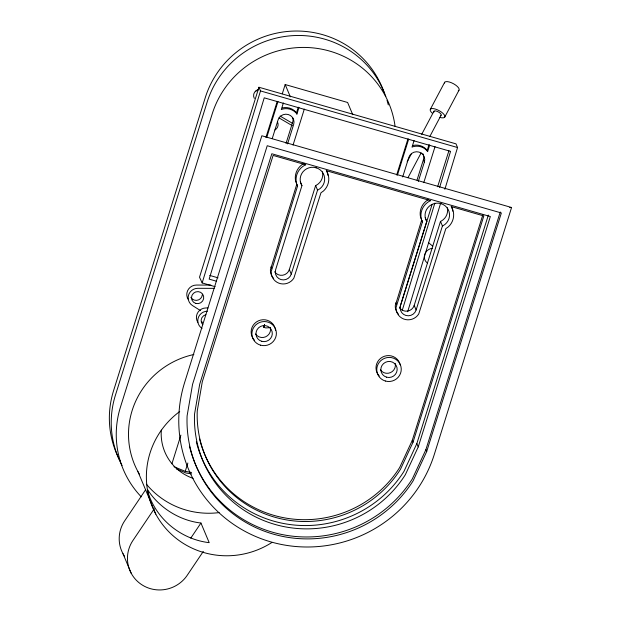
<?xml version="1.0" encoding="UTF-8"?>
<svg xmlns="http://www.w3.org/2000/svg" width="621" height="621" viewBox="0 0 621 621"><rect width="100%" height="100%" fill="white"/><g stroke="black" fill="none" stroke-linecap="round" stroke-linejoin="round"><path stroke-width="0.93" d="M421.317 219.027A16.433 16.045 -22.8 0 1 429.647 201.08L430.687 200.684L326.258 170.682L326.902 171.567A16.433 16.045 -22.8 0 1 323.549 190.942L320.964 192.782L293.857 278.146A12.335 12.04 -22.8 0 1 271.175 271.633L297.552 186.059L296.784 184.235L270.407 269.809A12.335 12.04 -22.8 0 0 273.675 278.425M296.458 183.156A16.433 16.045 -22.8 0 1 304.779 165.209L305.819 164.813L273.116 155.421L202.306 381.713L197.245 410.962A110.491 107.875 -22.8 0 0 274.73 517.208A110.491 107.875 -22.8 0 0 400.452 469.336L413.019 442.237L483.829 215.945L451.125 206.552L451.77 207.43A16.433 16.045 -22.8 0 1 448.416 226.812L445.831 228.652L418.717 314.016A12.335 12.04 -22.8 0 1 396.043 307.496L422.42 221.922L421.651 220.106L395.274 305.679A12.335 12.04 -22.8 0 0 398.542 314.296M270.205 327.655L265.842 327.927L263.77 327.337L264.507 324.752M215.184 286.677L202.167 282.935L260.502 90.93L258.949 87.251L456.008 143.855L457.553 147.534L444.869 189.281M402.229 310.446L434.824 203.152M439.598 187.426L450.559 151.353L264.236 97.831L209.161 279.116L216.597 281.259M407.679 311.719L440.646 203.191M258.949 87.251L199.512 277.207L202.167 282.935M265.943 137.427L277.23 101.378M266.704 137.552L277.975 101.526M282.291 93.794L285.179 84.549L347.613 102.481L352.751 114.699M272.262 138.491L278.045 119.993A8.197 8.003 -22.8 0 1 288.268 114.52A8.197 8.003 -22.8 0 1 293.655 124.479L287.577 143.901M283.37 102.97L281.305 109.591L282.78 109.024A13.879 13.553 -22.8 0 1 296 112.82L296.908 114.07L298.98 107.456M171.924 463.778L180.89 435.111M286.025 143.435L292.685 122.158A8.197 8.003 -22.8 0 0 292.84 118.006M296.908 114.07L296.458 112.983L298.266 107.2M173.95 466.705L185.244 471.347L187.852 463.025M293.042 145.112L304.313 109.094M300.339 181.798L301.946 185.617L275.646 269.646A8.197 8.003 -22.8 0 0 281.041 279.597A8.197 8.003 -22.8 0 0 291.257 274.125L317.548 190.104L315.623 185.524L316.213 185.299A12.296 12.009 -22.8 0 0 322.446 171.862M263.77 327.337L264.608 324.674M291.257 274.125L289.332 269.545L315.623 185.524M396.664 174.982L407.943 138.925M397.424 175.099L408.696 139.081M402.687 176.962L408.765 157.54A8.197 8.003 -22.8 0 1 418.981 152.067A8.197 8.003 -22.8 0 1 424.376 162.027L418.298 181.448M414.091 140.525L412.018 147.138L413.501 146.572A13.879 13.553 -22.8 0 1 426.72 150.367L427.628 151.617L429.701 145.004M417.033 180.059L423.398 159.713A8.197 8.003 -22.8 0 0 422.823 153.604M427.628 151.617L427.17 150.53L428.979 144.755M423.763 182.667L435.034 146.641M399.738 307.853L432.138 204.309M437.634 186.75L448.921 150.693M425.206 217.668L426.806 221.487L400.514 305.509A8.197 8.003 -22.8 0 0 405.909 315.468A8.197 8.003 -22.8 0 0 416.124 309.995L442.416 225.966L440.491 221.386L441.081 221.169A12.296 12.009 -22.8 0 0 447.306 207.732M416.124 309.995L414.199 305.416L440.491 221.386M199.574 439.047A110.491 107.875 -22.8 0 0 288.912 518.582A110.491 107.875 -22.8 0 0 399.683 467.512L412.251 440.421L482.773 215.052M196.329 441.842A114.629 111.912 -22.8 0 0 288.99 524.403A114.629 111.912 -22.8 0 0 403.937 471.432L416.838 443.611L488.362 215.06M418.236 446.926L490.334 216.527L271.819 153.76L199.721 384.158L194.52 414.191A114.629 111.912 -22.8 0 0 274.909 524.411A114.629 111.912 -22.8 0 0 405.327 474.747L418.236 446.926L416.838 443.611M189.467 446.188A122.896 119.985 -22.8 0 0 288.524 535.659A122.896 119.985 -22.8 0 0 412.305 478.946L425.882 449.674L500.262 211.978M426.689 451.591L501.357 212.972L267.232 145.718L192.564 384.337L187.092 415.938A122.896 119.985 -22.8 0 0 273.279 534.114A122.896 119.985 -22.8 0 0 413.105 480.864L426.689 451.591L425.882 449.674M511.572 207.499L434.335 454.339A131.163 128.058 -22.8 0 1 270.841 541.892A131.163 128.058 -22.8 0 1 184.6 382.606L261.845 135.766L511.572 207.499L509.686 207.585M430.376 109.226L444.667 82.267M407.166 161.755L411.249 154.047M421.698 134.346L433.955 111.213M407.966 177.73L421.131 152.882M429.763 136.612L441.112 115.196M444.69 117.183L458.981 90.224M145.516 489.899L124.216 521.547A32.789 32.013 -22.8 0 0 124.41 556.067M154.303 508.739L132.467 541.178A32.789 32.013 -22.8 0 0 142.721 585.308A32.789 32.013 -22.8 0 0 187.775 574.472L203.308 551.409M190.771 538.143L200.948 523.029C179.616 520.545 159.356 507.916 147.713 489.868M317.548 190.104L318.138 189.879A12.296 12.009 -22.8 0 0 323.262 173.515A12.296 12.009 -22.8 0 0 306.704 168.757A12.296 12.009 -22.8 0 0 301.581 185.12L301.946 185.617M442.416 225.966L443.006 225.749A12.296 12.009 -22.8 0 0 448.121 209.386A12.296 12.009 -22.8 0 0 431.572 204.627A12.296 12.009 -22.8 0 0 426.448 220.991L426.806 221.487M210.861 285.078L196.407 285.047A9.509 9.284 -22.8 0 0 188.21 299.431M214.16 288.354L197.781 288.315A9.509 9.284 -22.8 0 0 192.401 305.493L200.459 310.585M207.957 307.946L206.032 307.946A9.509 9.284 -22.8 0 0 197.835 322.33M191.672 473.87L185.943 473.008L176.263 468.793M185.244 471.347L191.61 472.465M260.502 90.93L457.553 147.534M315.786 167.678L316.299 167.825M440.654 203.541L441.158 203.688M209.797 275.452L218.025 277.82M280.063 116.049L292.514 123.346M278.969 117.874L292.351 125.714M428.451 242.609L432.814 246.258M427.17 150.53L426.262 149.281A13.879 13.553 -22.8 0 0 413.043 145.485M421.543 220.447L422.039 221.123M296.458 112.983L295.542 111.733A13.879 13.553 -22.8 0 0 282.322 107.938M423.398 159.713L424.376 162.027M395.771 302.823L396.532 304.639M285.179 84.549L290.349 96.845M412.251 440.421L413.019 442.237M270.903 266.952L271.672 268.777M200.948 523.029L209.199 542.661C180.486 539.338 154.986 518.217 147.332 490.101M137.94 471.618L155.817 514.141M122.974 553.676L131.225 573.299M422.42 221.922L420.557 217.203A16.433 16.045 -22.8 0 1 428.141 199.683M297.552 186.059L295.689 181.34A16.433 16.045 -22.8 0 1 304.018 163.385M277.385 121.747A6.148 6 -22.8 0 1 274.924 129.96M254.307 98.405A6.148 6 -22.8 0 1 258.266 89.61M255.549 91.722A4.099 4.005 -22.8 0 1 256.232 90.907M257.102 90.286A4.099 4.005 -22.8 0 1 258.103 89.905M383.949 92.133A94.276 92.04 -22.8 0 0 293.702 31.073A94.276 92.04 -22.8 0 0 205.279 97.629L113.55 390.749A94.276 92.04 -22.8 0 0 120.21 461.03M387.015 100.268A94.276 92.04 -22.8 0 1 388.28 104.902M385.82 96.589A94.276 92.04 -22.8 0 0 295.573 35.521A94.276 92.04 -22.8 0 0 207.15 102.077L115.421 395.197A94.276 92.04 -22.8 0 0 122.081 465.478M219.151 512.604A81.98 80.031 -22.8 0 1 146.471 484.256M139.337 474.087A81.98 80.031 -22.8 0 1 193.876 354.498M271.796 542.552A81.98 80.031 -22.8 0 1 160.606 521.881A81.98 80.031 -22.8 0 1 179.71 411.529M193.115 478.38A49.183 48.019 -22.8 0 1 161.313 430.12M141.278 496.854A94.276 92.04 -22.8 0 1 120.443 407.143L212.165 114.016A94.276 92.04 -22.8 0 1 309.91 47.638A94.276 92.04 -22.8 0 1 395.072 126.296M202.368 294.486A6.148 6 -22.8 0 1 190.826 297.265M202.027 328.393A9.509 9.284 -22.8 0 1 207.406 311.214M202.756 324.705A6.148 6 -22.8 0 1 205.893 314.684M202.609 322.415A6.148 6 -22.8 0 1 201.383 321.43M270.383 327.57A8.197 8.003 -22.8 0 1 255.549 333.951M289.332 269.545A8.197 8.003 -22.8 0 1 274.661 271.773M414.199 305.416A8.197 8.003 -22.8 0 1 399.528 307.636M395.22 363.378A8.197 8.003 -22.8 0 1 380.386 369.759M451.382 206.358A16.433 16.045 -22.8 0 1 452.779 211.179M326.514 170.488A16.433 16.045 -22.8 0 1 327.911 175.308M379.252 375.977A12.296 12.009 -22.8 0 1 382.528 357.083A12.296 12.009 -22.8 0 1 400.188 364.768M254.393 340.114A12.296 12.009 -22.8 0 1 258.383 320.855A12.296 12.009 -22.8 0 1 275.577 330.45M427.302 262.939A8.197 7.499 -50.1 0 1 424.694 254.517M424.935 253.849A8.197 7.499 -50.1 0 1 432.519 248.384M444.45 83.035A8.197 3.004 27.9 0 1 453.625 83.804A8.197 3.004 27.9 0 1 458.267 90.72M432.395 113.325A8.197 3.004 27.9 0 1 433.21 108.59A8.197 3.004 27.9 0 1 444.178 114.683A8.197 3.004 27.9 0 1 439.552 117.307M433.986 112.091A4.099 1.506 27.9 0 1 437.96 111.733A4.099 1.506 27.9 0 1 440.755 115.444M195.809 303.421A6.148 6 -22.8 0 0 203.595 296.194A6.148 6 -22.8 0 0 193.457 293.283A6.148 6 -22.8 0 0 195.809 303.421M261.728 341.309A8.197 8.003 -22.8 0 0 272.107 331.676A8.197 8.003 -22.8 0 0 258.592 327.795A8.197 8.003 -22.8 0 0 261.728 341.309M386.596 377.18A8.197 8.003 -22.8 0 0 396.974 367.547A8.197 8.003 -22.8 0 0 383.46 363.665A8.197 8.003 -22.8 0 0 386.596 377.18M385.385 381.03A12.296 12.009 -22.8 0 0 400.956 366.592A12.296 12.009 -22.8 0 0 380.681 360.762A12.296 12.009 -22.8 0 0 385.385 381.03M260.525 345.167A12.296 12.009 -22.8 0 0 276.089 330.721A12.296 12.009 -22.8 0 0 255.813 324.899A12.296 12.009 -22.8 0 0 260.525 345.167"/></g></svg>
